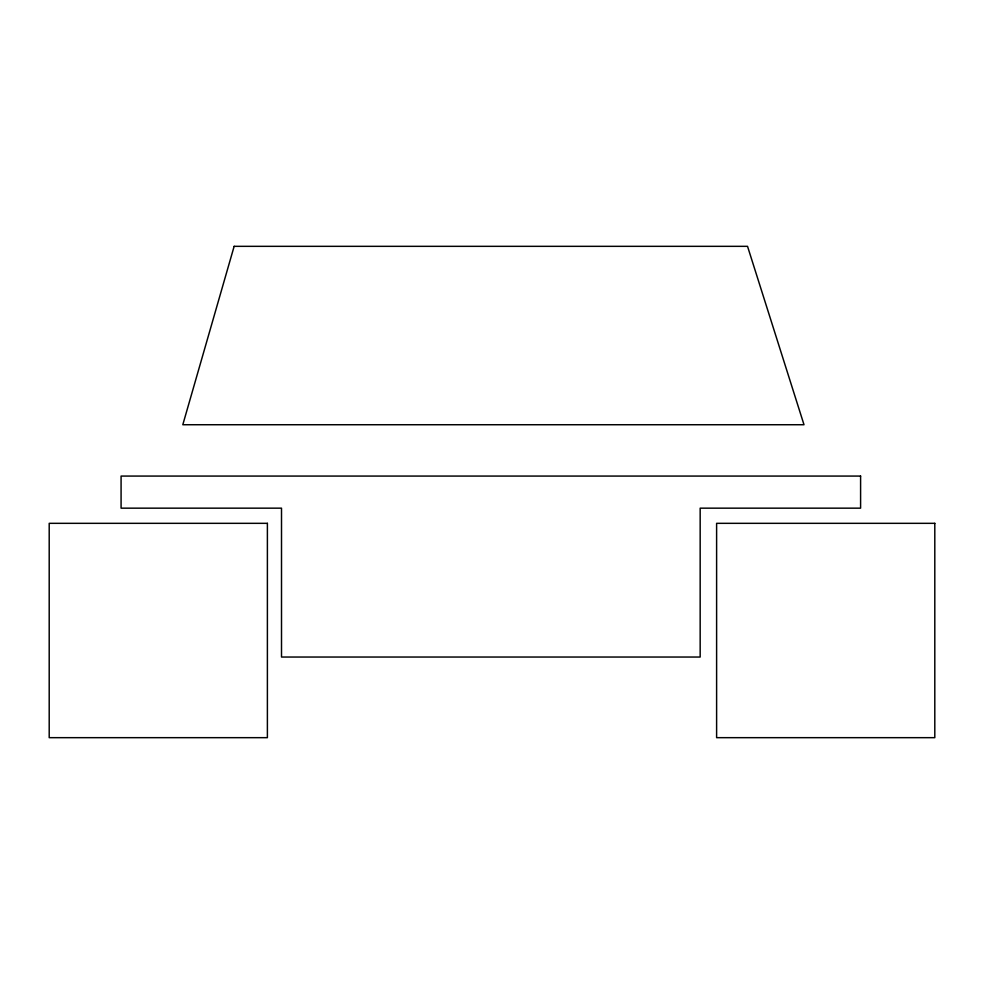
<?xml version="1.0" encoding="UTF-8"?>
<svg xmlns="http://www.w3.org/2000/svg" width="984" height="984" viewBox="0 0 984 984"><rect width="100%" height="100%" fill="white"/><g stroke="black" fill="none" stroke-linecap="round" stroke-linejoin="round"><path stroke-width="1.48" d="M234.143 246.332L182.803 424.731L804.002 424.731L747.533 246.332L234.143 246.332M860.594 476.072L121.081 476.072L121.081 508.162L281.51 508.162L281.51 657.041L700.165 657.041L700.165 508.162L860.594 508.162L860.594 476.072M267.39 523.328L49.2 523.328L49.2 737.668L267.39 737.668L267.39 523.328M934.8 523.328L716.61 523.328L716.61 737.668L934.8 737.668L934.8 523.328"/></g></svg>
